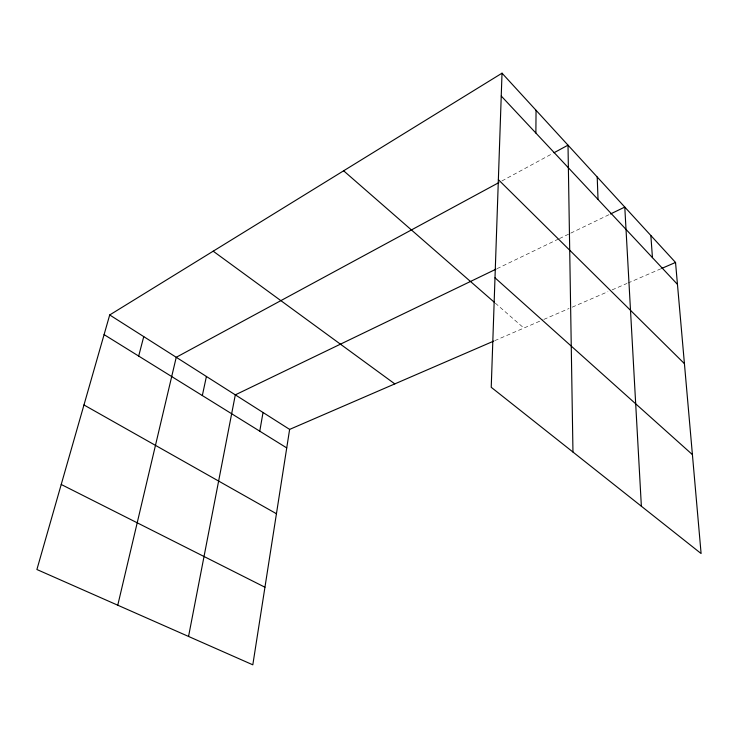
<?xml version="1.0" encoding="UTF-8"?>
<svg xmlns="http://www.w3.org/2000/svg" width="738" height="738" viewBox="0 0 738 738"><rect width="100%" height="100%" fill="white"/><g stroke="black" fill="none" stroke-linecap="round" stroke-linejoin="round"><path stroke-width="0.55" stroke-dasharray="3.69 2.77" d="M501.914 180.948L552.983 153.292M496.997 268.697L558.435 239.075M559.459 238.577L568.694 234.121M570.742 233.143L609.487 214.463M494.783 340.652L542.781 319.877M543.832 319.425L569.053 308.512M572.208 307.156L607.937 291.695M612.143 289.877L626.885 283.493M627.946 283.032L660.731 268.853M495.272 303.106L523.869 328.059"/><path stroke-width="1.11" d="M535.88 133.052L536.056 110.303M502.025 73.182L491.231 387.302L701.1 553.546L675.538 262.451L502.025 73.182L109.704 314.96L36.9 569.515L252.811 664.818L289.628 429.405L493.74 341.094M259.767 431.186L263.032 412.487M188.55 636.451L235.311 394.858L495.973 269.185M202.332 395.559L206.409 376.472M117.766 605.206L176.244 357.284L498.906 182.572M138.679 356.076L143.744 336.611M553.989 152.757L568.011 145.165L572.965 452.043M610.51 213.965L624.782 207.083L641.368 506.231M661.783 268.392L675.538 262.451M61.217 484.479L264.942 587.227M83.966 404.959L276.436 513.731M104.086 334.609L286.731 447.911M109.704 314.96L289.628 429.405M213.19 251.188L394.812 383.898M343.631 170.801L494.414 302.359M494.995 277.811L692.41 454.608M498.362 179.657L684.421 363.649M501.24 96.023L677.456 284.379M650.851 235.523L652.447 257.645M597.208 177.019L598.038 199.491"/></g></svg>
